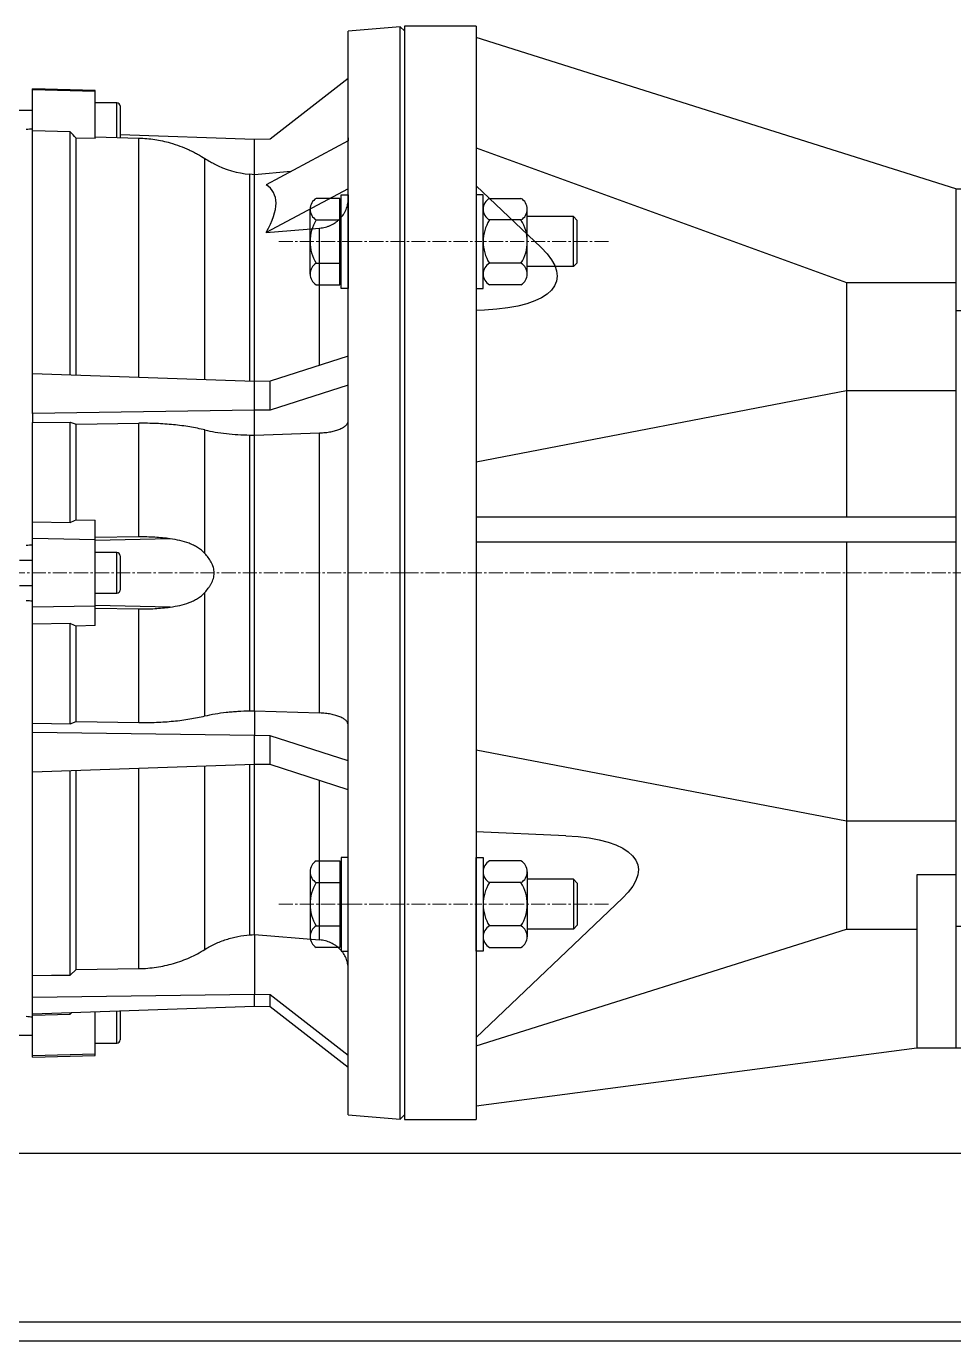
# Model space of a CAD drawing. Header units: millimetres. Extents: x -156567 to -12272, y -164292 to 1094.
# Drawn here: x -156133.6 to -155836.8, y -164287.5 to -163866.7 of the extents above; entities that cross this region are included whole.
import ezdxf

# ---------------------------------------------------------------- set-up
doc = ezdxf.new("R2010")
doc.units = ezdxf.units.MM
doc.header["$LTSCALE"] = 6
doc.header["$MEASUREMENT"] = 0
doc.linetypes.add('CENTER2', pattern=[1.125, 0.75, -0.125, 0.125, -0.125])
doc.layers.add('centre', color=7, linetype='CENTER2', lineweight=5)
doc.layers.add('MAIN LINE', color=4, linetype='Continuous', lineweight=20)

# ---------------------------------------------------------------- blocks, each defined once
blk = doc.blocks.new('BONFIGLIOLI GEAR SIDE 1')
for p, q in [((-375, 175), (-398, 175)), ((-398, 175), (-398, 0)), ((-375, 175), (-375, 0)), ((-221.5, 123), (-375, 171.4)), ((-189, 168.5), (-189, 131.42)), ((-177, 131.43), (-177, 168.5)), ((-375, 136.13), (-256.5, 93)), ((-198, 130.69), (-198, 122.82)), ((-168, 122.03), (-168, 130.69)), ((-375, 123.94), (-354.21, 104.15)), ((-221.5, 123), (-221.5, 84.03)), ((-221.5, 123), (-205.5, 123)), ((-205.5, 123), (-205, 123)), ((-205.5, 123), (-205.5, 84.03)), ((-205.5, 123), (-205.5, 84.03)), ((-144, 121.4), (-205, 123)), ((-205, 84.03), (-205, 123)), ((-205, 84.03), (-205, 123)), ((-144, 103), (-144, 121.4)), ((-139.5, 121.5), (-139.5, 103)), ((-81.83, 119.99), (-139.5, 121.5)), ((-81, 103), (-81.83, 119.99)), ((-81, 119.97), (-81.83, 119.99)), ((-52.76, 117), (-81, 119.97)), ((-52.76, 117), (-22.5, 117)), ((-22.5, 117), (-22.5, 103)), ((-141.5, 103), (-144, 103)), ((-141.5, 103), (-141.5, 100)), ((-81, 103), (-139.5, 103)), ((-139.5, 100.5), (-139.5, 103)), ((-81, 100.5), (-81, 103)), ((-81, 103), (-22.5, 103)), ((-22.5, 100.5), (-22.5, 103)), ((-141.5, 100), (-80.5, 100)), ((-139.5, 100), (-139.5, 100.5)), ((-139.5, 100.5), (-81, 100.5)), ((-139.5, 100.5), (-81, 100.5)), ((-81, 100), (-81, 100.5)), ((-22.5, 100.5), (-81, 100.5)), ((-22.5, 100.5), (-81, 100.5)), ((-80.5, 83.16), (-80.5, 100)), ((-80.5, 100), (-22, 100)), ((-22.5, 100), (-22.5, 100.5)), ((-22, 81.23), (-22, 100)), ((-256.5, 93), (-256.5, 58.36)), ((-256.5, 93), (-221.5, 93)), ((-372.33, 84.15), (-375, 84.04)), ((-221.5, 84.03), (-205.5, 84.03)), ((-221.5, 84.03), (-221.5, 18)), ((-205.5, 84.03), (-205, 84.03)), ((-205.5, 84.03), (-205.5, -113.03)), ((-205.5, 84.03), (-205.5, -113.03)), ((-80.5, 83.16), (-205, 84.03)), ((-205, 84.03), (-205, -113.03)), ((-205, -113.03), (-205, 84.03)), ((-80.5, 83.16), (-80.5, 3.33)), ((-22, 81.23), (-80.5, 83.16)), ((-22, 81.23), (-22, -132.65)), ((0, 58), (-22, 63.89)), ((-375, 35.61), (-256.5, 58.36)), ((-256.5, 58.36), (-256.5, 18)), ((-256.5, 58.36), (-221.5, 58.36)), ((0, -58), (0, 58)), ((-375, 18), (-221.5, 18)), ((-221.5, 18), (-221.5, 10)), ((-375, 10), (-221.5, 10)), ((-256.5, 10), (-256.5, -79.36)), ((-221.5, 10), (-221.5, -113.03)), ((-57.5, -51.85), (-57.5, 4.99)), ((-398, 0), (-398, -175)), ((-375, 0), (-375, -175)), ((-117, -51.85), (-117, 2.72)), ((-17, -132.74), (-17, -30.26)), ((-117, -51.85), (-117, -130.99)), ((-57.5, -51.85), (-57.5, -132.03)), ((-375, -56.61), (-256.5, -79.36)), ((-17, -62.56), (0, -58)), ((-256.5, -79.36), (-256.5, -114)), ((-256.5, -79.36), (-221.5, -79.36)), ((-346.34, -84.15), (-375, -82.92)), ((-221.5, -96.68), (-234, -96.68)), ((-234, -96.68), (-234, -152)), ((-375, -148.7), (-328.23, -104.15)), ((-221.5, -113.03), (-205.5, -113.03)), ((-221.5, -113.03), (-221.5, -152)), ((-205.5, -113.03), (-205, -113.03)), ((-205.5, -113.03), (-205.5, -152)), ((-205.5, -113.03), (-205.5, -152)), ((-205, -113.03), (-202, -113.16)), ((-205, -113.03), (-205, -152)), ((-205, -152), (-205, -113.03)), ((-202, -129.51), (-202, -113.16)), ((-375, -151.36), (-256.5, -114)), ((-256.5, -114), (-234, -114)), ((-202, -129.51), (-202, -155)), ((-2, -133), (-202, -129.51)), ((-2, -133), (-2, -155)), ((-375, -170.56), (-234, -152)), ((-234, -152), (-221.5, -152)), ((-221.5, -152), (-205.5, -152)), ((-205.5, -152), (-205, -152)), ((-202, -151.92), (-205, -152)), ((-2, -155), (-202, -155)), ((-398, -175), (-375, -175))]:
    blk.add_line(p, q)
blk.add_lwpolyline([(-117, 2.72), (-80.5, 3.33)])
for centre, radius, start, end in [((-183, 168.5), 6, 0, 180), ((-197, 130.69), 1, 101.3486, 180), ((-183, 60.93), 72.15, 97.2439, 101.3486), ((-183, 60.93), 72.15, 78.6514, 82.7675), ((-169, 130.69), 1, 0, 78.6514)]:
    blk.add_arc(centre, radius, start, end)
at = {"extrusion": (0, 0, -1)}
for centre, major_axis, ratio, start_param, end_param in [((-403.56, 106.07), (-54.29, 12.42), 0.33444, 2.628894, 4.025158), ((199.31, -51.85), (-529.38, 0), 0.122785, 1.013885, 1.064296), ((-377.58, -106.07), (54.29, 12.42), 0.33444, 5.39962, 6.795884)]:
    blk.add_ellipse(centre, major_axis=major_axis, ratio=ratio, start_param=start_param, end_param=end_param, dxfattribs=at)
for points, knots in [([(-189.01, 132.77), (-189.58, 132.73), (-190.13, 132.69), (-191.37, 132.58), (-192.1, 132.5), (-192.1, 132.5)], [0, 0, 0, 0, 0.408186, 0.408186, 1, 1, 1, 1]), ([(-189, 131.55), (-189, 131.5), (-188.99, 131.39), (-188.92, 131.05), (-188.83, 130.77), (-188.55, 130.25), (-188.39, 130.01), (-188.18, 129.78), (-188.18, 129.78), (-188.18, 129.77)], [0, 0, 0, 0, 0.249256, 0.249256, 0.648921, 0.648921, 0.995566, 0.995566, 1, 1, 1, 1]), ([(-177.82, 129.77), (-177.82, 129.78), (-177.82, 129.78), (-177.61, 130.01), (-177.45, 130.25), (-177.17, 130.77), (-177.08, 131.05), (-177.01, 131.39), (-177, 131.5), (-177, 131.55)], [0, 0, 0, 0, 0.004434, 0.004434, 0.351079, 0.351079, 0.750744, 0.750744, 1, 1, 1, 1]), ([(-173.9, 132.5), (-173.9, 132.5), (-174.1, 132.52), (-174.65, 132.58), (-175, 132.61), (-175.87, 132.69), (-176.41, 132.73), (-176.96, 132.77)], [0, 0, 0, 0, 0.296873, 0.296873, 0.596778, 0.596778, 1, 1, 1, 1])]:
    blk.add_open_spline(points, degree=3, knots=knots)
blk.add_open_spline([(-17, -30.26), (-18.65, -31.17), (-20.32, -32.07), (-22, -32.94)], degree=3)
at = {"layer": 'centre'}
blk.add_lwpolyline([(-398, 0), (0, 0)], dxfattribs=at)
at = {"layer": 'MAIN LINE', "extrusion": (0, 0, -1)}
blk.add_ellipse((1231.54, -51.85), major_axis=(-2482.25, 0), ratio=0.026186, start_param=0.996468, end_param=1.013885, dxfattribs=at)
blk = doc.blocks.new('WEG W22 SIDE 1')
for p, q in [((-1.38, 174.88), (-18, 173.43)), ((-18, 0), (-18, 173.43)), ((0, 173.5), (-1.38, 174.88)), ((-1.38, 0), (-1.38, 174.88)), ((0, 173.5), (0, -173.5)), ((-18, 158.28), (-43, 138.9)), ((-99, 154.48), (-119, 155)), ((-119, 154.61), (-119, 155)), ((-119, 141.55), (-119, 154.61)), ((-99, 154.11), (-119, 154.61)), ((-99, 154.11), (-99, 154.48)), ((-99, 139.05), (-99, 154.11)), ((-119, 148), (-123.24, 148)), ((-92, 150.5), (-99, 150.5)), ((-92, 139.37), (-92, 150.5)), ((-91, 149.5), (-91, 139.3)), ((-119, 63.74), (-119, 141.55)), ((-107, 141.26), (-119, 141.55)), ((-107, 63.33), (-107, 141.26)), ((-105.04, 63.26), (-105.04, 139.19)), ((-99, 139.05), (-105.04, 139.19)), ((-99, 139.61), (-84.98, 139.22)), ((-48, 138.78), (-91, 140.25)), ((-84.98, 62.58), (-84.98, 139.22)), ((-43, 138.9), (-48, 138.78)), ((-18, 139.29), (-18.05, 138.29)), ((-48, 127.5), (-48, 138.78)), ((-18, 138.31), (-44.28, 124.29)), ((-63.87, 61.85), (-63.87, 132.67)), ((-48, 127.5), (-49.44, 127.63)), ((-49.44, 61.36), (-49.44, 127.63)), ((-36.36, 128.52), (-48, 127.5)), ((-48, 61.31), (-48, 127.5)), ((-18, 123.01), (-44.28, 108.99)), ((-44.28, 108.99), (-27.13, 110.39)), ((-27.13, 66.46), (-27.13, 110.39)), ((-18, 69.39), (-43, 61.36)), ((-48, 61.31), (-119, 63.74)), ((-119, 51.07), (-119, 63.74)), ((-43, 61.36), (-48, 61.31)), ((-48, 52.07), (-48, 61.31)), ((-43, 52.12), (-43, 61.36)), ((-18, 60.15), (-43, 52.12)), ((-48, 52.07), (-119, 51.07)), ((-119, 51.07), (-119, 48.13)), ((-43, 52.12), (-48, 52.07)), ((-48, 44.14), (-48, 52.07)), ((-119, 48.13), (-107, 48.31)), ((-119, 16.41), (-119, 48.13)), ((-107, 16.19), (-107, 48.31)), ((-107, 48.31), (-105.04, 47.61)), ((-105.04, 47.61), (-84.98, 47.9)), ((-105.04, 16.99), (-105.04, 47.61)), ((-84.98, 11.52), (-84.98, 47.9)), ((-63.87, 6.22), (-63.87, 45.78)), ((-49.44, 44.15), (-48, 44.14)), ((-49.44, -44.15), (-49.44, 44.15)), ((-48, 44.14), (-27.13, 44.83)), ((-48, -44.14), (-48, 44.14)), ((-27.13, -44.83), (-27.13, 44.83)), ((-105.04, 16.99), (-99, 16.88)), ((-99, 10.64), (-99, 16.88)), ((-119, 16.41), (-107, 16.19)), ((-119, 11), (-119, 16.41)), ((-99, 10.64), (-119, 11)), ((-119, -11), (-119, 11)), ((-84.98, 11.52), (-99, 11.32)), ((-74.96, 10.94), (-99, 10.39)), ((-99, -10.64), (-99, 10.64)), ((-92, 6.5), (-99, 6.5)), ((-92, -6.5), (-92, 6.5)), ((-91, 5.5), (-91, -5.5)), ((-119, 4), (-123.13, 4)), ((-18, -173.43), (-18, 0)), ((-1.38, -174.88), (-1.38, 0)), ((-123.13, -4), (-119, -4)), ((-99, -6.5), (-92, -6.5)), ((-63.87, -45.78), (-63.87, -6.22)), ((-99, -10.64), (-119, -11)), ((-119, -16.41), (-119, -11)), ((-74.96, -10.94), (-99, -10.39)), ((-99, -16.88), (-99, -10.64)), ((-99, -11.32), (-84.98, -11.52)), ((-84.98, -47.9), (-84.98, -11.52)), ((-107, -16.19), (-119, -16.41)), ((-119, -48.13), (-119, -16.41)), ((-107, -48.31), (-107, -16.19)), ((-99, -16.88), (-105.04, -16.99)), ((-105.04, -47.61), (-105.04, -16.99)), ((-48, -44.14), (-48, -52.07)), ((-48, -44.14), (-27.13, -44.83)), ((-119, -51.07), (-119, -48.13)), ((-107, -48.31), (-105.04, -47.61)), ((-105.04, -47.61), (-84.98, -47.9)), ((-119, -63.74), (-119, -51.07)), ((-48, -52.07), (-119, -51.07)), ((-43, -52.12), (-48, -52.07)), ((-48, -61.31), (-48, -52.07)), ((-18, -60.15), (-43, -52.12)), ((-43, -61.36), (-43, -52.12)), ((-48, -61.31), (-119, -63.74)), ((-84.98, -126.66), (-84.98, -62.58)), ((-63.87, -120.53), (-63.87, -61.85)), ((-49.44, -115.89), (-49.44, -61.36)), ((-43, -61.36), (-48, -61.31)), ((-48, -115.79), (-48, -61.31)), ((-18, -69.39), (-43, -61.36)), ((-119, -128.88), (-119, -63.74)), ((-107, -128.72), (-107, -63.33)), ((-105.04, -126.93), (-105.04, -63.26)), ((-27.13, -117.48), (-27.13, -66.46)), ((-48, -115.79), (-27.13, -117.48)), ((-48, -115.79), (-48, -134.95)), ((-119, -135.96), (-119, -128.88)), ((-107, -128.72), (-105.04, -126.93)), ((-105.04, -126.93), (-84.98, -126.66)), ((-48, -134.95), (-119, -135.96)), ((-119, -141.21), (-119, -135.96)), ((-48, -138.78), (-119, -141.21)), ((-43, -135.07), (-48, -134.95)), ((-48, -138.78), (-48, -134.95)), ((-43, -138.9), (-48, -138.78)), ((-18, -154.45), (-43, -135.07)), ((-43, -138.9), (-43, -135.07)), ((-119, -141.55), (-119, -141.21)), ((-119, -141.55), (-107, -141.26)), ((-119, -154.61), (-119, -141.55)), ((-107, -141.26), (-106.54, -140.78)), ((-107, -141.26), (-107, -140.8)), ((-99, -154.11), (-99, -140.52)), ((-92, -150.5), (-92, -140.28)), ((-91, -140.25), (-91, -149.5)), ((-18, -158.28), (-43, -138.9)), ((-123.24, -148), (-119, -148)), ((-99, -150.5), (-92, -150.5)), ((-99, -154.11), (-119, -154.61)), ((-119, -155), (-99, -154.48)), ((-119, -155), (-119, -154.61)), ((-99, -154.48), (-99, -154.11)), ((-18, -173.43), (-1.38, -174.88)), ((-1.38, -174.88), (0, -173.5))]:
    blk.add_line(p, q)
at = {"flags": 128}
for points in [[(-49.44, -44.15), (-48.72, -44.14), (-48, -44.14)], [(-119, -48.13), (-112.96, -48.22), (-107, -48.31)], [(-49.44, -115.89), (-48.72, -115.84), (-48, -115.79)], [(-119, -128.88), (-112.96, -128.8), (-107, -128.72)]]:
    blk.add_lwpolyline(points, dxfattribs=at)
for centre, radius, start, end in [((-92, 149.5), 1, 0, 90), ((-46.83, 157.51), 30, 242.0157, 265), ((-92, 5.5), 1, 0, 90), ((-92, -5.5), 1, 270, 0), ((-92, -149.5), 1, 270, 0)]:
    blk.add_arc(centre, radius, start, end)
blk.add_ellipse((-233.76, 15.57), major_axis=(191.85, 106.25), ratio=0.16859, start_param=6.007195, end_param=6.372987)
for points in [[(-121, 142.05), (-120.33, 142.11), (-119.67, 142.17), (-119, 142.22)], [(-105.04, 139.19), (-105.69, 139.88), (-106.35, 140.57), (-107, 141.26)], [(-107, 16.19), (-106.35, 16.46), (-105.69, 16.72), (-105.04, 16.99)], [(-119, 8.9), (-119.67, 8.87), (-120.33, 8.84), (-121, 8.8)], [(-121, -8.8), (-120.33, -8.84), (-119.67, -8.87), (-119, -8.9)], [(-105.04, -16.99), (-105.69, -16.72), (-106.35, -16.46), (-107, -16.19)], [(-119, -142.22), (-119.67, -142.17), (-120.33, -142.11), (-121, -142.05)]]:
    blk.add_open_spline(points, degree=3)
for points, knots in [([(-84.98, 139.22), (-83.27, 139.18), (-81.57, 139.02), (-78.24, 138.51), (-76.59, 138.15), (-74.96, 137.69)], [0, 0, 0, 0, 0.5, 0.5, 1, 1, 1, 1]), ([(-74.96, 137.69), (-73.91, 137.38), (-72.87, 137.04), (-70.86, 136.29), (-69.88, 135.88), (-68.45, 135.22), (-67.98, 135), (-67.07, 134.53), (-66.62, 134.3), (-65.35, 133.59), (-64.56, 133.12), (-63.87, 132.67)], [0, 0, 0, 0, 0.25, 0.25, 0.5, 0.5, 0.625, 0.625, 0.75, 0.75, 1, 1, 1, 1]), ([(-63.87, 132.67), (-63.23, 132.29), (-62.1, 131.61), (-61.02, 131.07), (-60.94, 131.03), (-60.91, 131.02)], [0, 0, 0, 0, 0.443826, 0.779401, 1, 1, 1, 1]), ([(-27.13, 110.39), (-26.5, 110.44), (-25.89, 110.55), (-25, 110.78), (-24.71, 110.87), (-24.13, 111.08), (-23.84, 111.2), (-23, 111.58), (-22.48, 111.89), (-21.74, 112.41), (-21.5, 112.59), (-21.04, 112.98), (-20.82, 113.19), (-20.2, 113.83), (-19.83, 114.29), (-19.34, 115.02), (-19.19, 115.27), (-18.91, 115.79), (-18.79, 116.06), (-18.45, 116.86), (-18.29, 117.41), (-18.12, 118.26), (-18.07, 118.54), (-18.01, 119.12), (-18, 119.41), (-18, 119.7)], [0, 0, 0, 0, 0.125, 0.125, 0.1875, 0.1875, 0.25, 0.25, 0.375, 0.375, 0.4375, 0.4375, 0.5, 0.5, 0.625, 0.625, 0.6875, 0.6875, 0.75, 0.75, 0.875, 0.875, 0.9375, 0.9375, 1, 1, 1, 1]), ([(-63.87, 45.78), (-65.43, 46.16), (-67.05, 46.48), (-70.4, 47.03), (-72.13, 47.26), (-74.81, 47.53), (-75.73, 47.61), (-77.56, 47.74), (-78.48, 47.79), (-81.25, 47.9), (-83.11, 47.93), (-84.98, 47.9)], [0, 0, 0, 0, 0.25, 0.25, 0.5, 0.5, 0.625, 0.625, 0.75, 0.75, 1, 1, 1, 1]), ([(-27.13, 44.83), (-26.51, 44.86), (-25.9, 44.9), (-25.01, 44.99), (-24.72, 45.03), (-24.14, 45.11), (-23.85, 45.16), (-23.02, 45.32), (-22.5, 45.44), (-21.76, 45.66), (-21.52, 45.73), (-21.06, 45.89), (-20.84, 45.97), (-20.21, 46.24), (-19.84, 46.42), (-19.19, 46.83), (-18.91, 47.04), (-18.46, 47.48), (-18.29, 47.71), (-18.12, 48.06), (-18.07, 48.17), (-18.01, 48.41), (-18, 48.53), (-18, 48.65)], [0, 0, 0, 0, 0.125, 0.125, 0.1875, 0.1875, 0.25, 0.25, 0.375, 0.375, 0.4375, 0.4375, 0.5, 0.5, 0.625, 0.625, 0.75, 0.75, 0.875, 0.875, 0.9375, 0.9375, 1, 1, 1, 1]), ([(-63.87, 45.78), (-62.8, 45.53), (-61.7, 45.3), (-59.41, 44.91), (-58.22, 44.74), (-55.76, 44.46), (-54.52, 44.35), (-52, 44.2), (-50.73, 44.16), (-49.44, 44.15)], [0, 0, 0, 0, 0.25, 0.25, 0.5, 0.5, 0.75, 0.75, 1, 1, 1, 1]), ([(-74.96, 10.94), (-76.59, 11.16), (-78.24, 11.31), (-81.57, 11.51), (-83.27, 11.55), (-84.98, 11.52)], [0, 0, 0, 0, 0.5, 0.5, 1, 1, 1, 1]), ([(-63.87, 6.22), (-64.56, 6.99), (-65.34, 7.61), (-66.61, 8.42), (-67.05, 8.66), (-67.96, 9.11), (-68.43, 9.31), (-69.85, 9.86), (-70.84, 10.14), (-72.86, 10.61), (-73.9, 10.79), (-74.96, 10.94)], [0, 0, 0, 0, 0.25, 0.25, 0.375, 0.375, 0.5, 0.5, 0.75, 0.75, 1, 1, 1, 1]), ([(-63.87, -6.22), (-63.49, -5.8), (-63.13, -5.36), (-62.62, -4.67), (-62.45, -4.44), (-62.13, -3.95), (-61.98, -3.7), (-61.55, -2.92), (-61.31, -2.38), (-61.06, -1.51), (-60.99, -1.21), (-60.9, -0.61), (-60.87, -0.31), (-60.87, 0.3), (-60.9, 0.61), (-60.99, 1.21), (-61.05, 1.5), (-61.23, 2.08), (-61.33, 2.37), (-61.57, 2.91), (-61.7, 3.18), (-62.12, 3.95), (-62.44, 4.44), (-63.13, 5.36), (-63.49, 5.8), (-63.87, 6.22)], [0, 0, 0, 0, 0.125, 0.125, 0.1875, 0.1875, 0.25, 0.25, 0.375, 0.375, 0.4375, 0.4375, 0.5, 0.5, 0.5625, 0.5625, 0.625, 0.625, 0.6875, 0.6875, 0.75, 0.75, 0.875, 0.875, 1, 1, 1, 1]), ([(-74.96, -10.94), (-73.91, -10.79), (-72.87, -10.61), (-70.86, -10.15), (-69.88, -9.86), (-68.45, -9.32), (-67.98, -9.12), (-67.07, -8.67), (-66.62, -8.43), (-65.35, -7.62), (-64.56, -6.99), (-63.87, -6.22)], [0, 0, 0, 0, 0.25, 0.25, 0.5, 0.5, 0.625, 0.625, 0.75, 0.75, 1, 1, 1, 1]), ([(-84.98, -11.52), (-83.27, -11.55), (-81.57, -11.51), (-78.24, -11.31), (-76.59, -11.16), (-74.96, -10.94)], [0, 0, 0, 0, 0.5, 0.5, 1, 1, 1, 1]), ([(-84.98, -47.9), (-83.09, -47.93), (-81.22, -47.9), (-77.53, -47.75), (-75.72, -47.62), (-73.03, -47.35), (-72.14, -47.25), (-70.39, -47.02), (-69.54, -46.89), (-67.02, -46.48), (-65.41, -46.15), (-63.87, -45.78)], [0, 0, 0, 0, 0.25, 0.25, 0.5, 0.5, 0.625, 0.625, 0.75, 0.75, 1, 1, 1, 1]), ([(-63.87, -45.78), (-62.8, -45.53), (-61.69, -45.3), (-59.41, -44.91), (-58.23, -44.74), (-56.41, -44.53), (-55.8, -44.47), (-54.55, -44.36), (-53.92, -44.32), (-52.02, -44.2), (-50.74, -44.16), (-49.44, -44.15)], [0, 0, 0, 0, 0.25, 0.25, 0.5, 0.5, 0.625, 0.625, 0.75, 0.75, 1, 1, 1, 1]), ([(-18, -48.65), (-18, -48.41), (-18.06, -48.18), (-18.23, -47.83), (-18.3, -47.71), (-18.47, -47.49), (-18.57, -47.37), (-18.9, -47.04), (-19.18, -46.83), (-19.67, -46.53), (-19.84, -46.43), (-20.22, -46.24), (-20.42, -46.15), (-21.04, -45.89), (-21.5, -45.73), (-22.48, -45.45), (-23.02, -45.32), (-24.12, -45.11), (-24.7, -45.03), (-25.59, -44.93), (-25.9, -44.9), (-26.51, -44.86), (-26.82, -44.84), (-27.13, -44.83)], [0, 0, 0, 0, 0.125, 0.125, 0.1875, 0.1875, 0.25, 0.25, 0.375, 0.375, 0.4375, 0.4375, 0.5, 0.5, 0.625, 0.625, 0.75, 0.75, 0.875, 0.875, 0.9375, 0.9375, 1, 1, 1, 1]), ([(-63.87, -120.53), (-62.8, -119.86), (-61.69, -119.26), (-59.41, -118.2), (-58.23, -117.74), (-56.41, -117.16), (-55.8, -116.98), (-54.55, -116.66), (-53.92, -116.52), (-52.02, -116.15), (-50.74, -115.98), (-49.44, -115.89)], [0, 0, 0, 0, 0.25, 0.25, 0.5, 0.5, 0.625, 0.625, 0.75, 0.75, 1, 1, 1, 1]), ([(-18, -126.69), (-18, -126.11), (-18.06, -125.55), (-18.23, -124.71), (-18.3, -124.43), (-18.47, -123.88), (-18.57, -123.61), (-18.9, -122.8), (-19.18, -122.3), (-19.67, -121.57), (-19.84, -121.34), (-20.22, -120.88), (-20.42, -120.66), (-21.04, -120.02), (-21.5, -119.64), (-22.48, -118.96), (-23.02, -118.65), (-24.12, -118.15), (-24.7, -117.94), (-25.59, -117.71), (-25.9, -117.65), (-26.51, -117.54), (-26.82, -117.5), (-27.13, -117.48)], [0, 0, 0, 0, 0.125, 0.125, 0.1875, 0.1875, 0.25, 0.25, 0.375, 0.375, 0.4375, 0.4375, 0.5, 0.5, 0.625, 0.625, 0.75, 0.75, 0.875, 0.875, 0.9375, 0.9375, 1, 1, 1, 1]), ([(-84.98, -126.66), (-83.09, -126.64), (-81.22, -126.49), (-77.53, -125.94), (-75.72, -125.55), (-73.03, -124.77), (-72.14, -124.48), (-70.39, -123.83), (-69.54, -123.49), (-67.02, -122.36), (-65.41, -121.5), (-63.87, -120.53)], [0, 0, 0, 0, 0.25, 0.25, 0.5, 0.5, 0.625, 0.625, 0.75, 0.75, 1, 1, 1, 1])]:
    blk.add_open_spline(points, degree=3, knots=knots)
at = {"layer": 'centre'}
blk.add_lwpolyline([(0, 0), (-529.4, 0)], dxfattribs=at)
blk = doc.blocks.new('BASE SIDE')
for points in [[(-1600, 60), (0, 60)], [(-1600, 6), (0, 6)], [(-1600, 0), (0, 0)]]:
    blk.add_lwpolyline(points)

msp = doc.modelspace()

# ---------------------------------------------------------------- linework, layer by layer
at = {"ltscale": 2}
for points in [[(-156033.29, -163921.74), (-156040.79, -163921.74)], [(-156033.29, -163949.44), (-156033.29, -163921.74)], [(-155985.39, -163921.74), (-155975.29, -163921.74)], [(-156042.79, -163945.98), (-156042.79, -163925.2)], [(-156033.29, -163923.59), (-156032.79, -163923.59)], [(-156032.79, -163947.58), (-156032.79, -163923.59)], [(-155987.39, -163945.98), (-155987.39, -163925.2)], [(-155973.29, -163945.98), (-155973.29, -163925.2)], [(-156040.79, -163928.66), (-156033.29, -163928.66)], [(-155975.29, -163928.66), (-155985.39, -163928.66)], [(-155958.54, -163927.59), (-155973.29, -163927.59)], [(-155958.54, -163943.59), (-155958.54, -163927.59)], [(-155958.54, -163943.59), (-155957.29, -163942.34), (-155957.29, -163928.84), (-155958.54, -163927.59)], [(-156040.79, -163942.51), (-156033.29, -163942.51)], [(-155975.29, -163942.51), (-155985.39, -163942.51)], [(-155958.54, -163943.59), (-155973.29, -163943.59)], [(-156033.29, -163947.58), (-156032.79, -163947.58)], [(-156040.79, -163949.44), (-156033.29, -163949.44)], [(-155975.29, -163949.44), (-155985.39, -163949.44)], [(-156040.79, -164133.87), (-156033.29, -164133.87)], [(-156033.29, -164133.87), (-156033.29, -164161.57)], [(-156033.29, -164135.73), (-156032.79, -164135.73)], [(-156032.79, -164135.73), (-156032.79, -164159.72)], [(-155975.29, -164133.87), (-155985.39, -164133.87)], [(-156042.79, -164137.33), (-156042.79, -164158.11)], [(-156040.79, -164140.8), (-156033.29, -164140.8)], [(-155987.39, -164137.33), (-155987.39, -164158.11)], [(-155975.29, -164140.8), (-155985.39, -164140.8)], [(-155973.29, -164137.33), (-155973.29, -164158.11)], [(-155958.54, -164139.72), (-155973.29, -164139.72)], [(-155958.54, -164139.72), (-155958.54, -164155.72)], [(-155958.54, -164139.72), (-155957.29, -164140.97), (-155957.29, -164154.47), (-155958.54, -164155.72)], [(-156040.79, -164154.65), (-156033.29, -164154.65)], [(-155975.29, -164154.65), (-155985.39, -164154.65)], [(-155958.54, -164155.72), (-155973.29, -164155.72)], [(-156033.29, -164161.57), (-156040.79, -164161.57)], [(-156033.29, -164159.72), (-156032.79, -164159.72)], [(-155985.39, -164161.57), (-155975.29, -164161.57)]]:
    msp.add_lwpolyline(points, dxfattribs=at)
for points in [[(-156032.79, -163950.59), (-156032.79, -163920.59), (-156030.59, -163920.59), (-156030.59, -163950.59)], [(-155987.39, -163950.59), (-155987.39, -163920.59), (-155989.59, -163920.59), (-155989.59, -163950.59)], [(-156032.79, -164132.72), (-156032.79, -164162.72), (-156030.59, -164162.72), (-156030.59, -164132.72)], [(-155987.39, -164132.72), (-155987.39, -164162.72), (-155989.59, -164162.72), (-155989.59, -164132.72)]]:
    msp.add_lwpolyline(points, close=True, dxfattribs=at)
for centre, radius, start, end in [((-156038.79, -163925.2), 4, 119.9771, 240.0229), ((-155983.39, -163925.2), 4, 119.9771, 240.0229), ((-155977.29, -163925.2), 4, 299.9771, 60.0229), ((-156029.8, -163935.59), 12.99, 147.7816, 212.2184), ((-155974.4, -163935.59), 12.99, 147.7816, 212.2184), ((-155986.28, -163935.59), 12.99, 327.7816, 32.2184), ((-156038.79, -163945.98), 4, 119.9771, 240.0229), ((-155983.39, -163945.98), 4, 119.9771, 240.0229), ((-155977.29, -163945.98), 4, 299.9771, 60.0229), ((-156038.79, -164137.33), 4, 119.9771, 240.0229), ((-155983.39, -164137.33), 4, 119.9771, 240.0229), ((-155977.29, -164137.33), 4, 299.9771, 60.0229), ((-156029.8, -164147.72), 12.99, 147.7816, 212.2184), ((-155974.4, -164147.72), 12.99, 147.7816, 212.2184), ((-155986.28, -164147.72), 12.99, 327.7816, 32.2184), ((-156038.79, -164158.11), 4, 119.9771, 240.0229), ((-155983.39, -164158.11), 4, 119.9771, 240.0229), ((-155977.29, -164158.11), 4, 299.9771, 60.0229)]:
    msp.add_arc(centre, radius, start, end, dxfattribs=at)
at = {"layer": 'centre'}
for points in [[(-156052.79, -163935.59), (-156030.59, -163935.59)], [(-156030.59, -163935.59), (-155989.59, -163935.59)], [(-155947.29, -163935.59), (-155989.59, -163935.59)], [(-156052.79, -164147.72), (-156030.59, -164147.72)], [(-156030.59, -164147.72), (-155989.59, -164147.72)], [(-156030.59, -164147.72), (-155989.59, -164147.72)], [(-155947.29, -164147.72), (-155989.59, -164147.72)]]:
    msp.add_lwpolyline(points, dxfattribs=at)

# ---------------------------------------------------------------- block references
for name, p in [('WEG W22 SIDE 1', (-156012.59, -164041.66)), ('BONFIGLIOLI GEAR SIDE 1', (-155614.59, -164041.66)), ('BASE SIDE', (-154967.12, -164287.46))]:
    msp.add_blockref(name, p)

doc.saveas('drawing.dxf')
